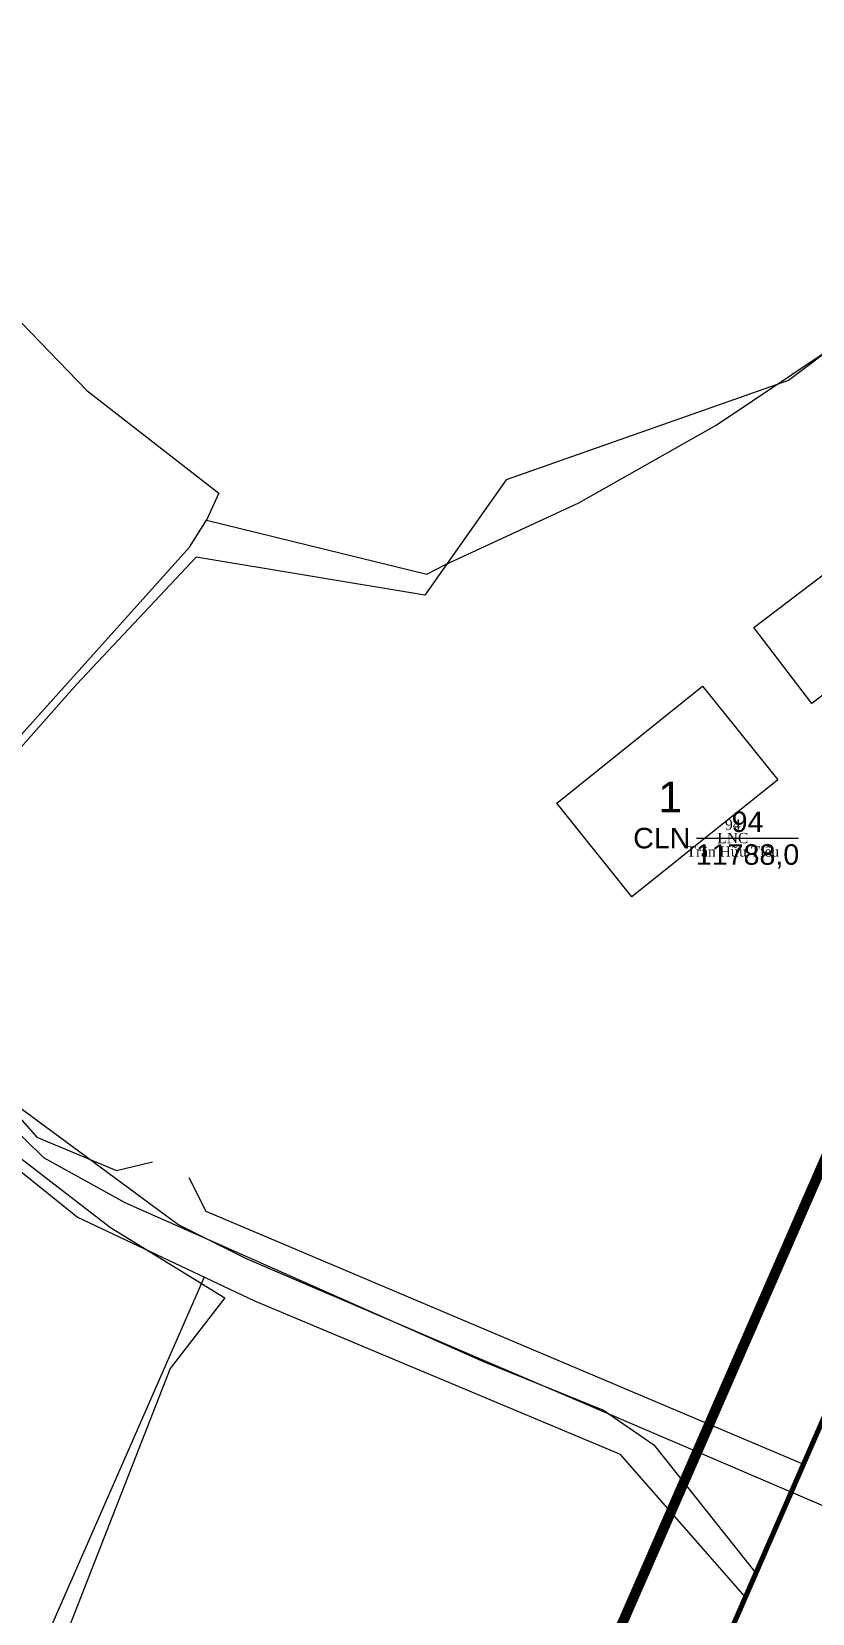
# Model space of a CAD drawing. Header units: metres. Extents: x 0 to 551036, y 0 to 1845929.
# Drawn here: x 548422.7 to 548499, y 1841695.5 to 1841850.1 of the extents above; entities that cross this region are included whole.
import ezdxf
from ezdxf.enums import TextEntityAlignment as Align

# ---------------------------------------------------------------- set-up
doc = ezdxf.new("R2010")
doc.units = ezdxf.units.M
doc.header["$MEASUREMENT"] = 0
doc.linetypes.add('Anordnung Grundriss$0$GESTRICHELT', pattern=[0.75, 0.5, -0.25])
doc.linetypes.add('BD HH1 KEM TMB$0$DASHDOT2', pattern=[0.5, 0.25, -0.125, 0, -0.125])
for name, color, linetype, lineweight in [('BD HH1 KEM TMB$0$chamnha', 7, 'Continuous', 0), ('BD HH1 KEM TMB$0$duongdat', 7, 'Continuous', 0), ('BD HH1 KEM TMB$0$nha', 7, 'Continuous', 0), ('BD HH1 KEM TMB$0$Ranh', 7, 'Continuous', 0), ('BD HH1 KEM TMB$0$ranhgioithucvat', 7, 'Continuous', 0), ('BD HH1 KEM TMB$0$tuong_ke', 7, 'Continuous', 0), ('Level 10', 7, 'Continuous', 0), ('Level 13', 7, 'Continuous', 0), ('Level 15', 7, 'Continuous', 0), ('Level 2', 7, 'Continuous', 0), ('Level 4', 7, 'Continuous', 0), ('Ranh', 7, 'Continuous', 0), ('Đường', 7, 'Continuous', 0)]:
    doc.layers.add(name, color=color, linetype=linetype, lineweight=lineweight)
doc.styles.add('BD HH1 KEM TMB$0$chamnha', font='', dxfattribs={"height": 4})
doc.styles.add('Style-Arial', font='arial.ttf')
doc.styles.add('Style-Times New Roman', font='times.ttf')
doc.styles.get('BD HH1 KEM TMB$0$chamnha').set_extended_font_data('.VnArial')
doc.linetypes.add('FENCELINE1', pattern='A,6.35,-2.54,[133,ltypeshp.shx,S=2.54,R=0,X=-2.54,Y=0],-2.54,25.4', length=36.83)

# ---------------------------------------------------------------- blocks, each defined once
blk = doc.blocks.new('TB')
at = {"layer": 'Level 4', "color": 2, "linetype": 'Anordnung Grundriss$0$GESTRICHELT', "lineweight": 13, "ltscale": 0.2}
blk.add_circle((0, 0), 1057.3, dxfattribs=at)
blk = doc.blocks.new('N_THUA_35')
at = {"layer": 'Level 13', "color": 2, "linetype": 'Continuous', "lineweight": 0}
blk.add_line((-3.54, 0), (6.42, 0), dxfattribs=at)
at = {"layer": 'Level 13', "color": 5, "linetype": 'Continuous', "lineweight": 0, "style": 'Style-Arial'}
blk.add_text('94', height=2, dxfattribs=at).set_placement((1.44, 1.6), align=Align.MIDDLE_CENTER)
at = {"layer": 'Level 2', "color": 3, "linetype": 'Continuous', "lineweight": 0, "style": 'Style-Arial'}
blk.add_text('CLN', height=2, dxfattribs=at).set_placement((-4.14, 0), align=Align.MIDDLE_RIGHT)
at = {"layer": 'Level 4', "color": 1, "linetype": 'Continuous', "lineweight": 0, "style": 'Style-Arial'}
blk.add_text('11788,0', height=2, dxfattribs=at).set_placement((1.44, -1.6), align=Align.MIDDLE_CENTER)

msp = doc.modelspace()

# ---------------------------------------------------------------- linework, layer by layer
at = {"layer": 'BD HH1 KEM TMB$0$duongdat', "flags": 128}
for points in [[(548328.2512, 1841863.35541), (548340.68902, 1841849.21846), (548349.00422, 1841834.33983), (548360.17451, 1841812.60792), (548365.87629, 1841802.63597), (548379.49789, 1841787.04516), (548398.28472, 1841766.74607), (548412.94235, 1841750.74464), (548423.87097, 1841740.06077), (548431.80634, 1841735.68945), (548466.8892, 1841720.09864), (548478.56075, 1841715.39343), (548483.47056, 1841711.9904), (548493.43831, 1841699.4606)], [(548492.40972, 1841697.10445), (548480.2141, 1841711.0452), (548444.48821, 1841726.02084), (548427.16272, 1841734.24662), (548418.28583, 1841741.33113), (548409.5375, 1841751.60293)]]:
    msp.add_lwpolyline(points, dxfattribs=at)
at = {"layer": 'BD HH1 KEM TMB$0$nha', "flags": 128}
for points in [[(548493.22788, 1841791.84877), (548501.78348, 1841798.37654), (548507.44715, 1841790.95347), (548498.89154, 1841784.4257), (548493.22788, 1841791.84877)], [(548473.99574, 1841774.69053), (548488.23112, 1841786.12219), (548495.5735, 1841776.97902), (548481.33812, 1841765.54736), (548473.99574, 1841774.69053)]]:
    msp.add_lwpolyline(points, close=True, dxfattribs=at)
at = {"layer": 'BD HH1 KEM TMB$0$Ranh', "color": 3, "linetype": 'BD HH1 KEM TMB$0$DASHDOT2', "ltscale": 6, "const_width": 0.5}
msp.add_lwpolyline([(547034.43997, 1842987.82483), (547784.75541, 1842697.43071), (548199.83297, 1842214.79155), (548597.52544, 1841937.88793), (548392.50742, 1841468.26311), (548551.48494, 1841051.14892), (548101.10368, 1840704.91926), (547600.75752, 1840951.69702), (547242.57197, 1841928.07708), (546883.41754, 1842351.55456)], dxfattribs=at)
at = {"layer": 'BD HH1 KEM TMB$0$ranhgioithucvat', "flags": 128}
for points in [[(548544.39367, 1841841.17573), (548538.28184, 1841847.31392), (548496.62977, 1841815.97733), (548469.05638, 1841806.27485), (548461.09529, 1841795.02021), (548438.76489, 1841798.70708), (548427.1029, 1841786.29963)], [(548439.55554, 1841728.36277), (548421.89222, 1841688.01444), (548402.5778, 1841657.60788), (548411.57373, 1841640.68589), (548393.5753, 1841591.15616), (548441.90954, 1841581.42614)]]:
    msp.add_lwpolyline(points, dxfattribs=at)
at = {"layer": 'BD HH1 KEM TMB$0$tuong_ke', "flags": 128}
for points in [[(548427.1029, 1841786.29963), (548405.60875, 1841762.02109), (548423.2064, 1841742.07282), (548430.9994, 1841738.78451), (548434.52025, 1841739.64989)], [(548438.05964, 1841738.12495), (548439.73333, 1841734.83689), (548498.08241, 1841710.09862)]]:
    msp.add_lwpolyline(points, dxfattribs=at)
at = {"layer": 'Level 10', "color": 5, "linetype": 'Continuous', "lineweight": 0, "flags": 128}
for points in [[(548377.91, 1841908.45), (548389.55, 1841895.18), (548372.84, 1841881.04), (548372.03, 1841877.53), (548373.03, 1841874.96), (548399.21, 1841832.02), (548409.53, 1841819.38), (548418.03, 1841825.4), (548428.1, 1841815.02), (548440.98, 1841804.97), (548439.79, 1841802.35)], [(548439.79, 1841802.35), (548461.31, 1841797.06), (548463.05, 1841797.96), (548476.14, 1841804.02), (548489.55, 1841811.63), (548519.02, 1841831.36), (548540.24, 1841845.78), (548563.76, 1841824.03), (548562.5434, 1841820.8008), (548554.85, 1841800.38), (548549.8127, 1841788.1893), (548513.48, 1841700.26), (548513.2349, 1841700.3651), (548510.475, 1841701.5481), (548443.75, 1841730.15), (548436.98, 1841733.54), (548419.16, 1841746.64), (548412.652, 1841754.245), (548405.16, 1841763)], [(548405.16, 1841763), (548408.2863, 1841766.4809), (548438.13, 1841799.71), (548439.79, 1841802.35)], [(548409.59, 1841751.35), (548415.4195, 1841745.1672), (548416.85, 1841743.65), (548430.42, 1841733.23), (548441.58, 1841726.36), (548436.22, 1841719.47), (548425.56, 1841692.12), (548404.21, 1841653.89)]]:
    msp.add_lwpolyline(points, dxfattribs=at)
at = {"layer": 'Ranh', "linetype": 'FENCELINE1', "lineweight": 13, "const_width": 1}
msp.add_lwpolyline([(545039.78842, 1844094.35008), (545124.08835, 1843654.25007), (545296.08835, 1843665.35004), (545306.4884, 1843960.65004), (545709.48834, 1843646.54997), (545656.48829, 1843320.54998), (546108.28829, 1843335.54991), (547778.80819, 1842689.00963), (548193.07811, 1842207.30956), (548585.07806, 1841934.3695), (548381.70799, 1841468.51953), (548541.08792, 1841050.34951), (548101.40786, 1840712.89958), (547608.7779, 1840958.86966), (547251.34806, 1841933.18972), (546890.08813, 1842359.14978), (545600.78827, 1843192.74999), (545260.58826, 1843158.05004), (544710.1383, 1843401.59013), (544568.32841, 1844020.54016), (545039.78842, 1844094.35008)], dxfattribs=at)

# ---------------------------------------------------------------- block references
at = {"layer": 'Level 2', "color": 3, "linetype": 'Continuous', "lineweight": 0}
msp.add_blockref('N_THUA_35', (548491.18145, 1841771.27268), dxfattribs=at)
at = {"layer": 'Đường', "lineweight": 13, "xscale": 0.1, "yscale": 0.1, "zscale": 0.1, "rotation": 286.2264331696364}
msp.add_blockref('TB', (548345.349, 1841620.394), dxfattribs=at)

# ---------------------------------------------------------------- texts
at = {"layer": 'BD HH1 KEM TMB$0$chamnha', "style": 'BD HH1 KEM TMB$0$chamnha'}
msp.add_text('1', height=3, dxfattribs=at).set_placement((548483.90538, 1841773.80331))
at = {"layer": 'Level 15', "color": 2, "linetype": 'Continuous', "lineweight": 0, "insert": (548491.18145, 1841771.27268), "char_height": 1, "attachment_point": 5, "line_spacing_factor": 0.790495, "style": 'Style-Times New Roman'}
msp.add_mtext('94\\PLNC\\PTrần Hữu Tiếu', dxfattribs=at)

doc.saveas('drawing.dxf')
